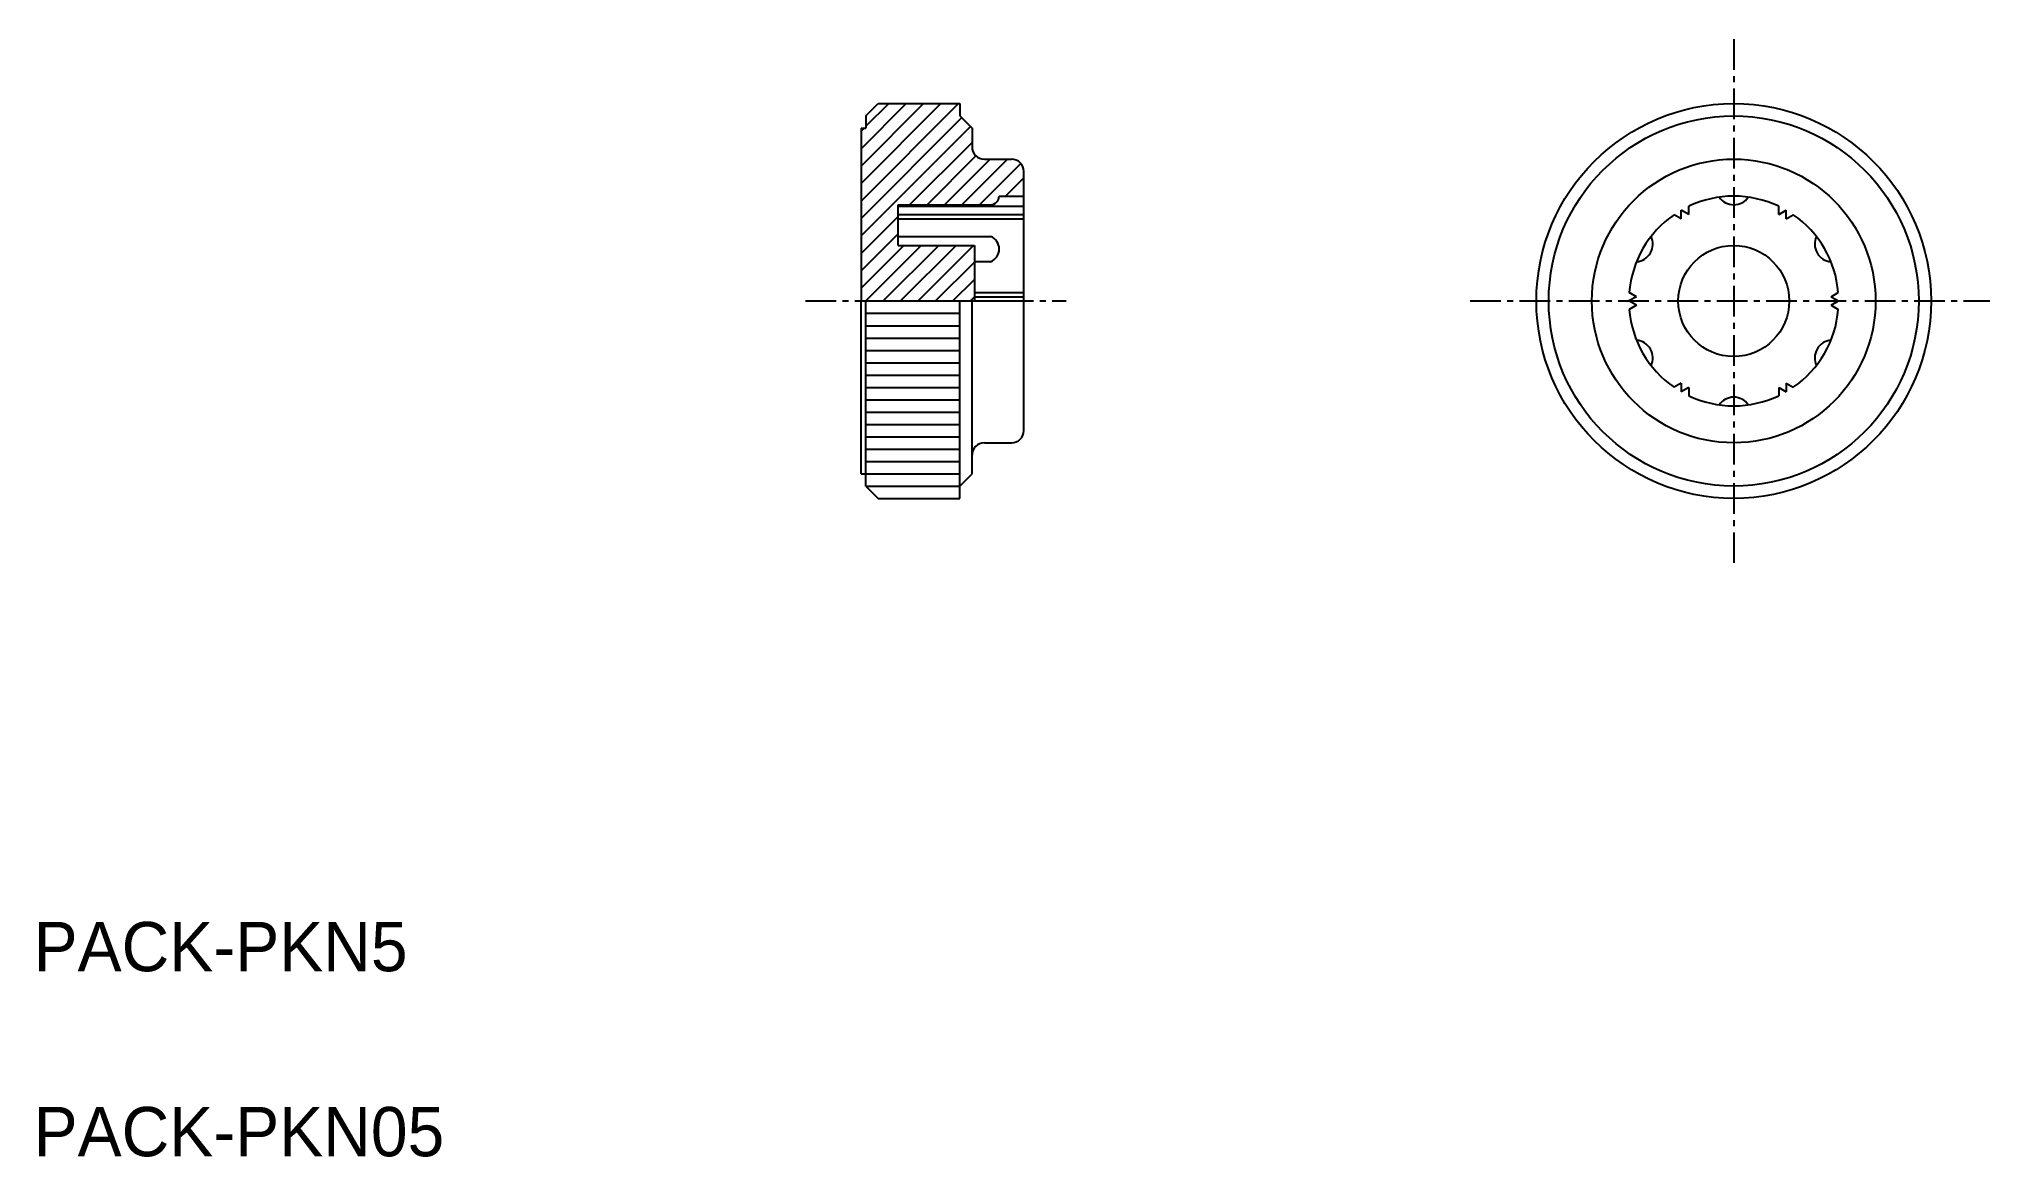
# Model space of a CAD drawing. Extents: x 75.1 to 154.2, y -15.3 to 30.
import ezdxf

# ---------------------------------------------------------------- set-up
doc = ezdxf.new("R2010")
doc.units = 0
doc.linetypes.add('CENTER', pattern=[2, 1.25, -0.25, 0.25, -0.25])
doc.layers.get('0').update_dxf_attribs({"linetype": 'CONTINUOUS'})
doc.layers.add('CENTER', color=1, linetype='CENTER')

msp = doc.modelspace()

# ---------------------------------------------------------------- linework, layer by layer
at = {"color": 3, "linetype": 'CONTINUOUS'}
for p, q in [((108.437, 24.864), (110.972, 27.398)), ((108.437, 25.571), (110.265, 27.398)), ((108.437, 24.156), (111.679, 27.398)), ((108.437, 23.449), (112.386, 27.398)), ((108.637, 26.478), (109.558, 27.398)), ((108.437, 22.742), (112.515, 26.82)), ((108.437, 26.278), (108.558, 26.398)), ((109.937, 23.535), (112.869, 26.467)), ((110.408, 23.298), (112.937, 25.828)), ((111.115, 23.298), (113.098, 25.281)), ((111.822, 23.298), (113.672, 25.148)), ((112.529, 23.298), (114.379, 25.148)), ((113.236, 23.298), (114.914, 24.977)), ((114.293, 23.648), (115.037, 24.392)), ((108.437, 22.035), (109.937, 23.535)), ((108.437, 21.328), (109.937, 22.828)), ((108.437, 20.621), (109.937, 22.121)), ((108.437, 19.914), (110.172, 21.648)), ((108.629, 19.398), (110.879, 21.648)), ((109.336, 19.398), (111.586, 21.648)), ((110.043, 19.398), (112.293, 21.648)), ((110.75, 19.398), (113, 21.648)), ((111.457, 19.398), (113.037, 20.978)), ((112.164, 19.398), (113.037, 20.271)), ((108.637, 19.398), (112.437, 19.398)), ((112.872, 19.398), (113.037, 19.564)), ((108.637, 18.898), (112.437, 18.898)), ((108.637, 18.398), (112.437, 18.398)), ((108.637, 17.898), (112.437, 17.898)), ((108.637, 17.398), (112.437, 17.398)), ((108.637, 16.898), (112.437, 16.898)), ((108.637, 16.398), (112.437, 16.398)), ((108.637, 15.898), (112.437, 15.898)), ((108.637, 15.398), (112.437, 15.398)), ((108.637, 14.898), (112.437, 14.898)), ((108.637, 14.398), (112.437, 14.398)), ((108.637, 13.898), (112.437, 13.898)), ((108.637, 13.398), (112.437, 13.398)), ((108.637, 12.898), (112.437, 12.898)), ((108.637, 12.398), (112.437, 12.398)), ((108.637, 11.898), (112.437, 11.898))]:
    msp.add_line(p, q, dxfattribs=at)
at = {"color": 7, "linetype": 'CONTINUOUS'}
for p, q in [((108.637, 26.898), (109.137, 27.398)), ((108.637, 26.898), (108.637, 26.398)), ((109.137, 27.398), (112.437, 27.398)), ((112.437, 27.398), (112.437, 26.898)), ((112.437, 26.898), (112.937, 26.398)), ((108.437, 26.398), (108.437, 19.398)), ((108.437, 26.398), (108.637, 26.398)), ((112.937, 26.398), (112.937, 25.648)), ((113.437, 25.148), (114.537, 25.148)), ((115.037, 14.148), (115.037, 24.648)), ((109.937, 21.648), (109.937, 23.298)), ((109.937, 23.298), (113.687, 23.298)), ((109.937, 23.238), (115.037, 23.238)), ((114.037, 23.648), (115.037, 23.648)), ((141.692, 22.73), (141.692, 23.079)), ((141.995, 22.904), (141.692, 23.079)), ((141.995, 22.904), (141.995, 23.238)), ((145.64, 22.904), (145.64, 23.238)), ((145.64, 22.904), (145.942, 23.079)), ((145.942, 22.73), (145.942, 23.079)), ((109.937, 22.904), (115.037, 22.904)), ((109.937, 22.73), (115.037, 22.73)), ((141.692, 22.73), (141.403, 22.896)), ((145.942, 22.73), (146.231, 22.896)), ((109.937, 22.014), (113.687, 22.014)), ((109.937, 21.648), (113.037, 21.648)), ((113.037, 21.648), (113.037, 19.398)), ((113.687, 20.991), (113.037, 20.991)), ((108.437, 12.398), (108.437, 19.398)), ((108.637, 11.898), (108.637, 19.398)), ((112.437, 11.398), (112.437, 19.398)), ((112.937, 12.398), (112.937, 19.398)), ((113.037, 19.74), (115.037, 19.74)), ((113.037, 19.573), (115.037, 19.573)), ((113.037, 19.398), (115.037, 19.398)), ((139.87, 19.573), (139.567, 19.398)), ((139.87, 19.224), (139.567, 19.398)), ((139.87, 19.573), (139.581, 19.74)), ((139.87, 19.224), (139.581, 19.057)), ((147.765, 19.573), (148.053, 19.74)), ((147.765, 19.573), (148.067, 19.398)), ((147.765, 19.224), (148.067, 19.398)), ((147.765, 19.224), (148.053, 19.057)), ((141.692, 16.067), (141.403, 15.9)), ((141.692, 16.067), (141.692, 15.718)), ((141.995, 15.892), (141.692, 15.718)), ((141.995, 15.892), (141.995, 15.559)), ((145.64, 15.892), (145.942, 15.718)), ((145.64, 15.892), (145.64, 15.559)), ((145.942, 16.067), (145.942, 15.718)), ((145.942, 16.067), (146.231, 15.9)), ((113.437, 13.648), (114.537, 13.648)), ((108.437, 12.398), (108.637, 12.398)), ((108.637, 11.898), (109.137, 11.398)), ((112.437, 11.898), (112.937, 12.398)), ((109.137, 11.398), (112.437, 11.398))]:
    msp.add_line(p, q, dxfattribs=at)
for radius in [8, 7.5, 5.75, 2.25]:
    msp.add_circle((143.817, 19.398), radius, dxfattribs=at)
for centre, radius, start, end in [((113.437, 25.648), 0.5, 180, 270), ((114.537, 24.648), 0.5, 0, 90), ((113.687, 23.648), 0.35, 270, 0), ((143.817, 19.398), 4.25, 64.60648, 115.39352), ((143.817, 24.018), 0.72, 214.82182, 325.17818), ((143.817, 19.398), 4.25, 124.60648, 175.39352), ((143.817, 19.398), 4.25, 4.60648, 55.39352), ((113.493, 21.503), 0.547, 290.77244, 69.22756), ((139.816, 21.708), 0.72, 274.82182, 25.17818), ((147.818, 21.708), 0.72, 154.82182, 265.17818), ((143.817, 19.398), 4.25, 184.60648, 235.39352), ((143.817, 19.398), 4.25, 304.60648, 355.39352), ((139.816, 17.088), 0.72, 334.82182, 85.17818), ((147.818, 17.088), 0.72, 94.82182, 205.17818), ((143.817, 19.398), 4.25, 244.60648, 295.39352), ((143.817, 14.779), 0.72, 34.82182, 145.17818), ((113.437, 13.148), 0.5, 90, 180), ((114.537, 14.148), 0.5, 270, 0)]:
    msp.add_arc(centre, radius, start, end, dxfattribs=at)
at = {"layer": 'CENTER', "color": 1, "linetype": 'CENTER'}
for p, q in [((143.817, 30.017), (143.817, 8.779)), ((106.182, 19.398), (116.758, 19.398)), ((133.126, 19.398), (154.205, 19.398))]:
    msp.add_line(p, q, dxfattribs=at)

# ---------------------------------------------------------------- texts
at = {"color": 7, "linetype": 'CONTINUOUS'}
for s, p in [('PACK-PKN5', (74.894, -7.771)), ('PACK-PKN05', (74.894, -15.271))]:
    msp.add_text(s, height=2, dxfattribs=at).set_placement(p)

doc.saveas('drawing.dxf')
